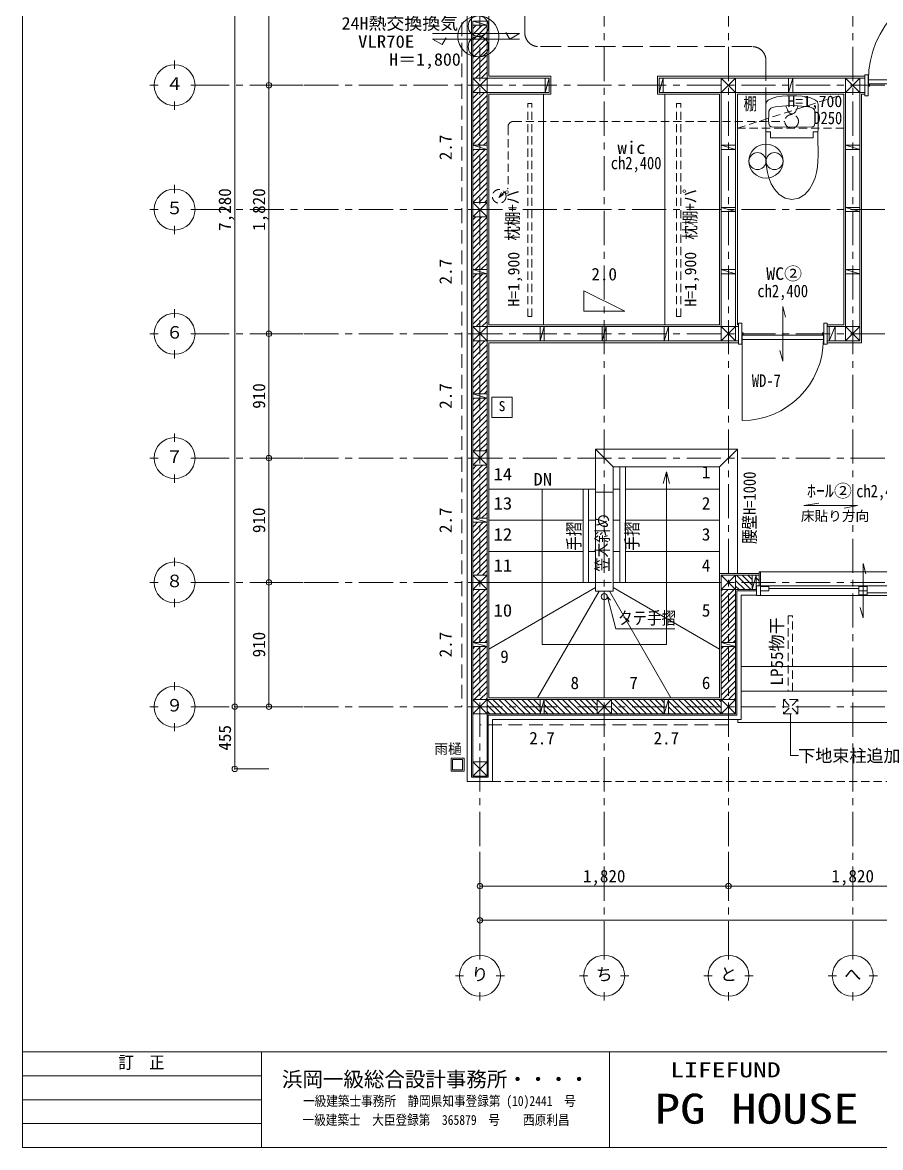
# Model space of a CAD drawing. Units: millimetres at full size, sheet at 1:50. Extents: x -16792 to 54909, y -26252 to 25759.
# Drawn here: x 13302 to 19584, y -6958 to 1278 of the extents above; entities that cross this region are included whole.
import ezdxf
from ezdxf.enums import TextEntityAlignment as Align

# ---------------------------------------------------------------- set-up
doc = ezdxf.new("R2010")
doc.units = ezdxf.units.MM
doc.header["$LTSCALE"] = 50
doc.header["$PDMODE"] = 32
doc.header["$PDSIZE"] = 40
for name, pattern in [('CHAIN1', [8, 5, -1, 1, -1]), ('DASHED1', [1.8, 1.2, -0.6]), ('DASHED2', [3, 2, -1]), ('DASHED3', [4, 3, -1])]:
    doc.linetypes.add(name, pattern=pattern)
for name, color, linetype, lineweight in [('3-1_通り芯・通り番号', 7, 'Continuous', 13), ('3-2_柱(黄)', 4, 'Continuous', 5), ('3-3_仕上線(黄)', 3, 'Continuous', 20), ('3-4_下地・間柱(水色)', 4, 'Continuous', 5), ('3-5_サッシ・室内建具', 7, 'Continuous', 13), ('3-6_住宅設備・造作', 4, 'Continuous', 5), ('3-8_ハッチング', 1, 'Continuous', 9), ('3-9_建築設備', 5, 'Continuous', 13), ('3-A_文字', 7, 'Continuous', 13), ('3-F_寸法・方位', 7, 'Continuous', 13), ('C-0', 6, 'Continuous', 13), ('F-F_図面枠（共通）', 7, 'Continuous', 13)]:
    doc.layers.add(name, color=color, linetype=linetype, lineweight=lineweight)
doc.styles.add('ＭＳ ゴシック', font='')
doc.styles.get('ＭＳ ゴシック').set_extended_font_data('MS Gothic')

msp = doc.modelspace()

# ---------------------------------------------------------------- linework, layer by layer
at = {"layer": '3-1_通り芯・通り番号', "color": 1, "linetype": 'CHAIN1', "lineweight": 9}
for p, q in [((16651.21, -5551.2), (16651.21, 6242.32)), ((17561.21, -5551.2), (17561.21, 6242.32)), ((18471.21, -5551.2), (18471.21, 6242.32)), ((19381.21, -5551.2), (19381.21, 6242.32)), ((14565.29, 818.8), (25889.79, 818.8)), ((14565.29, -91.2), (25889.79, -91.2)), ((14565.29, -1001.2), (25889.79, -1001.2)), ((14565.29, -1911.2), (25889.79, -1911.2)), ((14565.29, -2821.2), (25889.79, -2821.2)), ((14565.29, -3731.2), (25889.79, -3731.2))]:
    msp.add_line(p, q, dxfattribs=at)
at = {"layer": '3-1_通り芯・通り番号'}
for p, q in [((14415.29, 938.8), (14415.29, 998.8)), ((14235.29, 818.8), (14295.29, 818.8)), ((14535.29, 818.8), (14595.29, 818.8)), ((14415.29, 638.8), (14415.29, 698.8)), ((14415.29, 28.8), (14415.29, 88.8)), ((14235.29, -91.2), (14295.29, -91.2)), ((14535.29, -91.2), (14595.29, -91.2)), ((14415.29, -271.2), (14415.29, -211.2)), ((14415.29, -881.2), (14415.29, -821.2)), ((14235.29, -1001.2), (14295.29, -1001.2)), ((14535.29, -1001.2), (14595.29, -1001.2)), ((14415.29, -1181.2), (14415.29, -1121.2)), ((14415.29, -1791.2), (14415.29, -1731.2)), ((14235.29, -1911.2), (14295.29, -1911.2)), ((14535.29, -1911.2), (14595.29, -1911.2)), ((14415.29, -2091.2), (14415.29, -2031.2)), ((14415.29, -2701.2), (14415.29, -2641.2)), ((14235.29, -2821.2), (14295.29, -2821.2)), ((14535.29, -2821.2), (14595.29, -2821.2)), ((14415.29, -3001.2), (14415.29, -2941.2)), ((14415.29, -3611.2), (14415.29, -3551.2)), ((14235.29, -3731.2), (14295.29, -3731.2)), ((14535.29, -3731.2), (14595.29, -3731.2)), ((14415.29, -3911.2), (14415.29, -3851.2)), ((16651.21, -5581.2), (16651.21, -5521.2)), ((17561.21, -5581.2), (17561.21, -5521.2)), ((18471.21, -5581.2), (18471.21, -5521.2)), ((19381.21, -5581.2), (19381.21, -5521.2)), ((16531.21, -5701.2), (16471.21, -5701.2)), ((16831.21, -5701.2), (16771.21, -5701.2)), ((17441.21, -5701.2), (17381.21, -5701.2)), ((17741.21, -5701.2), (17681.21, -5701.2)), ((18351.21, -5701.2), (18291.21, -5701.2)), ((18651.21, -5701.2), (18591.21, -5701.2)), ((19261.21, -5701.2), (19201.21, -5701.2)), ((19561.21, -5701.2), (19501.21, -5701.2)), ((16651.21, -5881.2), (16651.21, -5821.2)), ((17561.21, -5881.2), (17561.21, -5821.2)), ((18471.21, -5881.2), (18471.21, -5821.2)), ((19381.21, -5881.2), (19381.21, -5821.2))]:
    msp.add_line(p, q, dxfattribs=at)
for centre in [(14415.29, 818.8), (14415.29, -91.2), (14415.29, -1001.2), (14415.29, -1911.2), (14415.29, -2821.2), (14415.29, -3731.2), (16651.21, -5701.2), (17561.21, -5701.2), (18471.21, -5701.2), (19381.21, -5701.2)]:
    msp.add_circle(centre, 150, dxfattribs=at)
at = {"layer": '3-2_柱(黄)'}
for p, q in [((16598.71, 871.3), (16703.71, 766.3)), ((16703.71, 871.3), (16598.71, 766.3)), ((18418.71, 871.3), (18523.71, 766.3)), ((18523.71, 871.3), (18418.71, 766.3)), ((19328.71, 871.3), (19433.71, 766.3)), ((19433.71, 871.3), (19328.71, 766.3)), ((16598.71, -143.7), (16703.71, -38.7)), ((16598.71, -38.7), (16703.71, -143.7)), ((16598.71, -948.7), (16703.71, -1053.7)), ((16703.71, -948.7), (16598.71, -1053.7)), ((18418.71, -948.7), (18523.71, -1053.7)), ((18523.71, -948.7), (18418.71, -1053.7)), ((19328.71, -948.7), (19433.71, -1053.7)), ((19433.71, -948.7), (19328.71, -1053.7)), ((16598.71, -1858.7), (16703.71, -1963.7)), ((16703.71, -1858.7), (16598.71, -1963.7)), ((16703.71, -2768.7), (16598.71, -2873.7)), ((16703.71, -2873.7), (16598.71, -2768.7)), ((18418.71, -2768.7), (18523.71, -2873.7)), ((18523.71, -2768.7), (18418.71, -2873.7)), ((16598.71, -3678.7), (16703.71, -3783.7)), ((16703.71, -3678.7), (16598.71, -3783.7)), ((17613.71, -3783.7), (17508.71, -3678.7)), ((17508.71, -3783.7), (17613.71, -3678.7)), ((18418.71, -3678.7), (18523.71, -3783.7)), ((18523.71, -3678.7), (18418.71, -3783.7)), ((16598.71, -4133.7), (16703.71, -4238.7)), ((16703.71, -4133.7), (16598.71, -4238.7))]:
    msp.add_line(p, q, dxfattribs=at)
at = {"layer": '3-2_柱(黄)', "color": 3, "lineweight": 20}
for points in [[(16598.71, 871.3), (16598.71, 766.3), (16703.71, 766.3), (16703.71, 871.3)], [(18418.71, 871.3), (18418.71, 766.3), (18523.71, 766.3), (18523.71, 871.3)], [(19328.71, 871.3), (19328.71, 766.3), (19433.71, 766.3), (19433.71, 871.3)], [(16598.71, -143.7), (16703.71, -143.7), (16703.71, -38.7), (16598.71, -38.7)], [(16598.71, -948.7), (16598.71, -1053.7), (16703.71, -1053.7), (16703.71, -948.7)], [(18418.71, -948.7), (18418.71, -1053.7), (18523.71, -1053.7), (18523.71, -948.7)], [(19328.71, -948.7), (19328.71, -1053.7), (19433.71, -1053.7), (19433.71, -948.7)], [(16598.71, -1858.7), (16598.71, -1963.7), (16703.71, -1963.7), (16703.71, -1858.7)], [(16703.71, -2768.7), (16598.71, -2768.7), (16598.71, -2873.7), (16703.71, -2873.7)], [(18418.71, -2768.7), (18418.71, -2873.7), (18523.71, -2873.7), (18523.71, -2768.7)], [(16598.71, -3678.7), (16598.71, -3783.7), (16703.71, -3783.7), (16703.71, -3678.7)], [(17613.71, -3783.7), (17613.71, -3678.7), (17508.71, -3678.7), (17508.71, -3783.7)], [(18418.71, -3678.7), (18418.71, -3783.7), (18523.71, -3783.7), (18523.71, -3678.7)], [(16598.71, -4133.7), (16598.71, -4238.7), (16703.71, -4238.7), (16703.71, -4133.7)]]:
    msp.add_lwpolyline(points, close=True, dxfattribs=at)
at = {"layer": '3-3_仕上線(黄)'}
for p, q in [((16558.71, 818.8), (16558.71, 1728.8)), ((16716.21, 883.8), (16716.21, 1728.8)), ((16716.21, 883.8), (17171.21, 883.8)), ((17171.21, 883.8), (17171.21, 753.8)), ((17951.21, 883.8), (18471.21, 883.8)), ((17951.21, 883.8), (17951.21, 753.8)), ((18471.21, 883.8), (19381.21, 883.8)), ((19381.21, 883.8), (19469.21, 883.8)), ((16558.71, -91.2), (16558.71, 818.8)), ((16716.21, 753.8), (17171.21, 753.8)), ((16716.21, -91.2), (16716.21, 753.8)), ((17951.21, 753.8), (18406.21, 753.8)), ((18406.21, 753.8), (18406.21, -936.2)), ((18536.21, 753.8), (19316.21, 753.8)), ((18536.21, 753.8), (18536.21, -936.2)), ((19316.21, 753.8), (19316.21, -936.2)), ((19446.21, 753.8), (19469.21, 753.8)), ((19446.21, 753.8), (19446.21, -1066.2)), ((16558.71, -1001.2), (16558.71, -91.2)), ((16716.21, -936.2), (16716.21, -91.2)), ((16716.21, -936.2), (18406.21, -936.2)), ((18536.21, -936.2), (18543.71, -936.2)), ((19193.71, -936.2), (19316.21, -936.2)), ((16558.71, -1911.2), (16558.71, -1001.2)), ((16716.21, -1066.2), (18471.21, -1066.2)), ((16716.21, -1911.2), (16716.21, -1066.2)), ((18471.21, -1066.2), (18543.71, -1066.2)), ((19193.71, -1066.2), (19446.21, -1066.2)), ((16558.71, -2138.7), (16558.71, -1911.2)), ((16716.21, -2138.7), (16716.21, -1911.2)), ((16558.71, -2821.2), (16558.71, -2138.7)), ((16716.21, -2821.2), (16716.21, -2138.7)), ((18406.21, -2756.2), (18406.21, -3666.2)), ((18406.21, -2756.2), (18696.21, -2756.2)), ((16558.71, -3731.2), (16558.71, -2821.2)), ((16716.21, -3666.2), (16716.21, -2821.2)), ((18563.71, -2913.7), (18563.71, -3823.7)), ((18563.71, -2913.7), (18676.21, -2913.7)), ((18563.71, -3616.2), (23838.71, -3616.2)), ((17561.21, -3666.2), (16716.21, -3666.2)), ((18406.21, -3666.2), (17561.21, -3666.2)), ((16558.71, -3731.2), (16558.71, -4278.7)), ((16743.71, -3823.7), (16743.71, -4278.7)), ((17561.21, -3823.7), (16743.71, -3823.7)), ((18563.71, -3823.7), (17561.21, -3823.7)), ((18540.64, -3846.2), (18540.64, -3823.7)), ((18540.64, -3846.2), (23838.71, -3846.2)), ((16743.71, -4278.7), (16558.71, -4278.7))]:
    msp.add_line(p, q, dxfattribs=at)
at = {"layer": '3-3_仕上線(黄)', "color": 4, "lineweight": 5}
msp.add_line((17626.21, -2886.2), (17496.21, -2886.2), dxfattribs=at)
at = {"layer": '3-4_下地・間柱(水色)'}
for p, q in [((16589.71, 818.8), (16589.71, 1728.8)), ((16703.71, 1258.8), (16598.71, 1288.8)), ((16598.71, 1258.8), (16598.71, 871.3)), ((16703.71, 1258.8), (16703.71, 871.3)), ((16703.71, 871.3), (17128.71, 871.3)), ((17158.71, 871.3), (17128.71, 766.3)), ((17963.71, 766.3), (17993.71, 871.3)), ((17993.71, 871.3), (18418.71, 871.3)), ((18523.71, 871.3), (18911.21, 871.3)), ((18911.21, 766.3), (18941.21, 871.3)), ((18941.21, 871.3), (19328.71, 871.3)), ((19433.71, 871.3), (19469.21, 871.3)), ((19493.21, 871.3), (19493.31, 871.3)), ((16589.71, -91.2), (16589.71, 818.8)), ((16598.71, 766.3), (16598.71, 378.8)), ((16703.71, 766.3), (17128.71, 766.3)), ((16703.71, 766.3), (16703.71, 378.8)), ((17993.71, 766.3), (18418.71, 766.3)), ((18418.71, 766.3), (18418.71, 378.8)), ((18523.71, 766.3), (18911.21, 766.3)), ((18523.71, 766.3), (18523.71, 378.8)), ((18941.21, 766.3), (19328.71, 766.3)), ((19328.71, 766.3), (19328.71, 378.8)), ((19433.71, 766.3), (19469.21, 766.3)), ((19433.71, 766.3), (19433.71, 378.8)), ((19493.21, 766.3), (19493.31, 766.3)), ((16703.71, 348.8), (16598.71, 378.8)), ((16598.71, 348.8), (16598.71, -38.7)), ((16703.71, 348.8), (16703.71, -38.7)), ((18418.71, 378.8), (18523.71, 348.8)), ((18418.71, 348.8), (18418.71, -76.2)), ((18523.71, 348.8), (18523.71, -76.2)), ((19328.71, 378.8), (19433.71, 348.8)), ((19328.71, 348.8), (19328.71, -76.2)), ((19433.71, 348.8), (19433.71, -76.2)), ((18418.71, -76.2), (18523.71, -106.2)), ((19328.71, -76.2), (19433.71, -106.2)), ((16589.71, -1001.2), (16589.71, -91.2)), ((16598.71, -143.7), (16598.71, -531.2)), ((16703.71, -143.7), (16703.71, -531.2)), ((18418.71, -106.2), (18418.71, -531.2)), ((18523.71, -106.2), (18523.71, -531.2)), ((19328.71, -106.2), (19328.71, -531.2)), ((19433.71, -106.2), (19433.71, -531.2)), ((16703.71, -561.2), (16598.71, -531.2)), ((16598.71, -561.2), (16598.71, -948.7)), ((16703.71, -561.2), (16703.71, -948.7)), ((18418.71, -531.2), (18523.71, -561.2)), ((18418.71, -561.2), (18418.71, -948.7)), ((18523.71, -561.2), (18523.71, -948.7)), ((19328.71, -531.2), (19433.71, -561.2)), ((19328.71, -561.2), (19328.71, -948.7)), ((19433.71, -561.2), (19433.71, -948.7)), ((16703.71, -948.7), (17091.21, -948.7)), ((17091.21, -1053.7), (17121.21, -948.7)), ((17121.21, -948.7), (17546.21, -948.7)), ((17546.21, -1053.7), (17576.21, -948.7)), ((17576.21, -948.7), (18001.21, -948.7)), ((18001.21, -1053.7), (18031.21, -948.7)), ((18031.21, -948.7), (18418.71, -948.7)), ((18523.71, -948.7), (18543.71, -948.7)), ((18568.71, -948.7), (18568.81, -948.7)), ((19168.61, -948.7), (19168.71, -948.7)), ((19193.71, -948.7), (19207.71, -948.7)), ((19207.71, -1053.7), (19252.71, -948.7)), ((19252.71, -948.7), (19328.71, -948.7)), ((16589.71, -1911.2), (16589.71, -1001.2)), ((16598.71, -1053.7), (16598.71, -1441.2)), ((16703.71, -1053.7), (17091.21, -1053.7)), ((16703.71, -1053.7), (16703.71, -1441.2)), ((17121.21, -1053.7), (17546.21, -1053.7)), ((17576.21, -1053.7), (18001.21, -1053.7)), ((18031.21, -1053.7), (18418.71, -1053.7)), ((18523.71, -1053.7), (18543.71, -1053.7)), ((18568.71, -1053.7), (18568.81, -1053.7)), ((19168.61, -1053.7), (19168.71, -1053.7)), ((19193.71, -1053.7), (19207.71, -1053.7)), ((19252.71, -1053.7), (19328.71, -1053.7)), ((16703.71, -1471.2), (16598.71, -1441.2)), ((16598.71, -1471.2), (16598.71, -1858.7)), ((16703.71, -1471.2), (16703.71, -1858.7)), ((16589.71, -2138.7), (16589.71, -1911.2)), ((16598.71, -2138.7), (16598.71, -1963.7)), ((16703.71, -2138.7), (16703.71, -1963.7)), ((16589.71, -2821.2), (16589.71, -2138.7)), ((16598.71, -2138.7), (16598.71, -2351.2)), ((16703.71, -2138.7), (16703.71, -2351.2)), ((17496.21, -2886.2), (17496.21, -2161.2)), ((17626.21, -2886.2), (17626.21, -2161.2)), ((16703.71, -2381.2), (16598.71, -2351.2)), ((16598.71, -2381.2), (16598.71, -2768.7)), ((16703.71, -2381.2), (16703.71, -2768.7)), ((18523.71, -2768.7), (18643.71, -2768.7)), ((18673.71, -2768.7), (18643.71, -2873.7)), ((18673.71, -2768.7), (18696.21, -2768.7)), ((16589.71, -3731.2), (16589.71, -2821.2)), ((16598.71, -2873.7), (16598.71, -3261.2)), ((16703.71, -2873.7), (16703.71, -3261.2)), ((18418.71, -2873.7), (18418.71, -3261.2)), ((18523.71, -2873.7), (18523.71, -3261.2)), ((18523.71, -2873.7), (18643.71, -2873.7)), ((18673.71, -2873.7), (18676.21, -2873.7)), ((18532.71, -2882.7), (18532.71, -3792.7)), ((18532.71, -2882.7), (18676.21, -2882.7)), ((16703.71, -3291.2), (16598.71, -3261.2)), ((16598.71, -3291.2), (16598.71, -3678.7)), ((16703.71, -3291.2), (16703.71, -3678.7)), ((18418.71, -3261.2), (18523.71, -3291.2)), ((18418.71, -3291.2), (18418.71, -3678.7)), ((18523.71, -3291.2), (18523.71, -3678.7)), ((16703.71, -3678.7), (17091.21, -3678.7)), ((17121.21, -3678.7), (17091.21, -3783.7)), ((17121.21, -3678.7), (17508.71, -3678.7)), ((17613.71, -3678.7), (18001.21, -3678.7)), ((18031.21, -3678.7), (18001.21, -3783.7)), ((18031.21, -3678.7), (18418.71, -3678.7)), ((16589.71, -3731.2), (16589.71, -4247.7)), ((16598.71, -3783.7), (16598.71, -4133.7)), ((16703.71, -3783.7), (16703.71, -4133.7)), ((16703.71, -3783.7), (17091.21, -3783.7)), ((17121.21, -3783.7), (17508.71, -3783.7)), ((17613.71, -3783.7), (18001.21, -3783.7)), ((18031.21, -3783.7), (18418.71, -3783.7)), ((16712.71, -3792.7), (16712.71, -4247.7)), ((17561.21, -3792.7), (16712.71, -3792.7)), ((18532.71, -3792.7), (17561.21, -3792.7)), ((16712.71, -4247.7), (16589.71, -4247.7))]:
    msp.add_line(p, q, dxfattribs=at)
at = {"layer": '3-4_下地・間柱(水色)', "linetype": 'DASHED1'}
for p, q in [((16857, 513.8), (16857, 65.37)), ((16897, 553.8), (18883.64, 553.8)), ((16788.65, -2.98), (16857, 65.37)), ((16743.71, -4278.7), (23838.71, -4278.7))]:
    msp.add_line(p, q, dxfattribs=at)
at = {"layer": '3-4_下地・間柱(水色)'}
for points in [[(16598.71, 1258.8), (16703.71, 1258.8), (16703.71, 1288.8), (16598.71, 1288.8)], [(17158.71, 766.3), (17158.71, 871.3), (17128.71, 871.3), (17128.71, 766.3)], [(17963.71, 871.3), (17963.71, 766.3), (17993.71, 766.3), (17993.71, 871.3)], [(18911.21, 871.3), (18911.21, 766.3), (18941.21, 766.3), (18941.21, 871.3)], [(16598.71, 348.8), (16703.71, 348.8), (16703.71, 378.8), (16598.71, 378.8)], [(18523.71, 378.8), (18418.71, 378.8), (18418.71, 348.8), (18523.71, 348.8)], [(19433.71, 378.8), (19328.71, 378.8), (19328.71, 348.8), (19433.71, 348.8)], [(18523.71, -76.2), (18418.71, -76.2), (18418.71, -106.2), (18523.71, -106.2)], [(19433.71, -76.2), (19328.71, -76.2), (19328.71, -106.2), (19433.71, -106.2)], [(16598.71, -561.2), (16703.71, -561.2), (16703.71, -531.2), (16598.71, -531.2)], [(18523.71, -531.2), (18418.71, -531.2), (18418.71, -561.2), (18523.71, -561.2)], [(19433.71, -531.2), (19328.71, -531.2), (19328.71, -561.2), (19433.71, -561.2)], [(17091.21, -948.7), (17091.21, -1053.7), (17121.21, -1053.7), (17121.21, -948.7)], [(17546.21, -948.7), (17546.21, -1053.7), (17576.21, -1053.7), (17576.21, -948.7)], [(18001.21, -948.7), (18001.21, -1053.7), (18031.21, -1053.7), (18031.21, -948.7)], [(19207.71, -948.7), (19207.71, -1053.7), (19252.71, -1053.7), (19252.71, -948.7)], [(16598.71, -1471.2), (16703.71, -1471.2), (16703.71, -1441.2), (16598.71, -1441.2)], [(16598.71, -2381.2), (16703.71, -2381.2), (16703.71, -2351.2), (16598.71, -2351.2)], [(18673.71, -2873.7), (18673.71, -2768.7), (18643.71, -2768.7), (18643.71, -2873.7)], [(16598.71, -3291.2), (16703.71, -3291.2), (16703.71, -3261.2), (16598.71, -3261.2)], [(18523.71, -3261.2), (18418.71, -3261.2), (18418.71, -3291.2), (18523.71, -3291.2)], [(17121.21, -3783.7), (17121.21, -3678.7), (17091.21, -3678.7), (17091.21, -3783.7)], [(18031.21, -3783.7), (18031.21, -3678.7), (18001.21, -3678.7), (18001.21, -3783.7)]]:
    msp.add_lwpolyline(points, close=True, dxfattribs=at)
msp.add_lwpolyline([(18925.57, -3784.17), (18925.57, -4089.17), (18982.95, -4089.17)], dxfattribs=at)
at = {"layer": '3-4_下地・間柱(水色)', "linetype": 'DASHED1'}
for centre in [(18933.64, 554.03), (16792.45, 5.4)]:
    msp.add_circle(centre, 50, dxfattribs=at)
msp.add_arc((16897, 513.8), 40, 90, 180, dxfattribs=at)
at = {"layer": '3-5_サッシ・室内建具'}
for p, q in [((19469.21, 895.8), (19493.21, 895.8)), ((19469.21, 741.8), (19469.21, 895.8)), ((19493.21, 895.8), (19493.21, 826.3)), ((20196.21, 829.3), (19496.21, 829.3)), ((19493.21, 741.8), (19469.21, 741.8)), ((19503.21, 811.3), (19493.21, 811.3)), ((19493.21, 811.3), (19493.21, 741.8)), ((18868.71, -801.2), (18889.42, -878.47)), ((18568.71, -924.2), (18543.71, -924.2)), ((18568.71, -993.7), (18568.71, -924.2)), ((19168.71, -924.2), (19193.71, -924.2)), ((19168.71, -993.7), (19168.71, -924.2)), ((19193.71, -924.2), (19193.71, -1078.2)), ((18568.71, -1078.2), (18568.71, -1008.7)), ((18568.71, -1008.7), (18578.71, -1008.7)), ((18571.71, -1011.7), (19165.71, -1011.7)), ((18571.71, -1041.7), (18571.71, -1635.7)), ((19158.71, -993.7), (19168.71, -993.7)), ((19168.71, -1078.2), (19168.71, -1008.7)), ((19193.71, -1078.2), (19168.71, -1078.2)), ((18016.21, -2011.2), (18039.5, -2098.13)), ((19456.21, -3081.7), (19456.21, -2681.7)), ((19456.21, -2681.7), (19476.92, -2758.97)), ((20216.21, -2744.2), (18696.21, -2744.2)), ((18706.21, -2744.2), (18696.21, -2744.2)), ((18696.21, -2744.2), (18696.21, -2846.7)), ((18706.21, -2916.7), (18706.21, -2744.2)), ((18706.21, -2846.7), (18706.21, -2756.2)), ((18676.21, -2846.7), (18706.21, -2846.7)), ((18676.21, -2913.7), (18676.21, -2846.7)), ((18676.21, -2846.7), (18706.21, -2846.7)), ((18676.21, -2846.7), (18676.21, -2916.7)), ((20206.21, -2846.7), (18706.21, -2846.7)), ((18766.21, -2851.7), (18706.21, -2851.7)), ((18706.21, -2881.7), (18766.21, -2881.7)), ((18766.21, -2881.7), (18766.21, -2851.7)), ((19426.21, -2866.7), (18766.21, -2866.7)), ((19426.21, -2851.7), (19426.21, -2911.7)), ((19486.21, -2851.7), (19426.21, -2851.7)), ((19486.21, -2881.7), (19426.21, -2881.7)), ((19486.21, -2911.7), (19486.21, -2851.7)), ((18676.21, -2913.7), (18676.21, -2904.7)), ((18706.21, -2916.7), (18676.21, -2916.7)), ((20206.21, -2916.7), (18706.21, -2916.7)), ((19426.21, -2911.7), (19486.21, -2911.7)), ((20146.21, -2896.7), (19486.21, -2896.7)), ((19456.21, -3081.7), (19435.5, -3004.42))]:
    msp.add_line(p, q, dxfattribs=at)
for points in [[(19493.21, 826.3), (19503.21, 826.3), (19503.21, 811.3)], [(18868.71, -801.2), (18868.71, -1201.2), (18848, -1123.92)], [(18543.71, -924.2), (18543.71, -1078.2), (18568.71, -1078.2)], [(18578.71, -1008.7), (18578.71, -993.7), (18568.71, -993.7)], [(19168.71, -1008.7), (19158.71, -1008.7), (19158.71, -993.7)], [(17106.21, -2139.2), (17106.21, -3276.2), (18016.21, -3276.2), (18016.21, -2011.2), (17992.92, -2098.13)]]:
    msp.add_lwpolyline(points, dxfattribs=at)
for points in [[(20196.21, 829.3), (20196.21, 859.3), (19496.21, 859.3), (19496.21, 829.3)], [(18571.71, -1011.7), (18571.71, -1041.7), (19165.71, -1041.7), (19165.71, -1011.7)]]:
    msp.add_lwpolyline(points, close=True, dxfattribs=at)
for centre, radius, start, end in [((20196.21, 859.3), 700, 90, 180), ((18571.71, -1041.7), 594, 270, 0)]:
    msp.add_arc(centre, radius, start, end, dxfattribs=at)
at = {"layer": '3-6_住宅設備・造作', "color": 7, "lineweight": 13}
for p, q in [((17116.21, -936.2), (17116.21, 753.8)), ((18006.21, 753.8), (18006.21, -936.2)), ((16439.55, -4107.31), (16534.55, -4107.31)), ((16534.55, -4107.31), (16534.55, -4202.31))]:
    msp.add_line(p, q, dxfattribs=at)
at = {"layer": '3-6_住宅設備・造作', "color": 7, "linetype": 'DASHED1', "lineweight": 13}
for p, q in [((18536.21, 503.8), (19316.21, 753.8)), ((17001.21, 684.63), (17031.21, 684.63)), ((17001.21, -875.3), (17001.21, 684.63)), ((17031.21, -875.3), (17031.21, 684.63)), ((18121.21, 684.63), (18091.21, 684.63)), ((18091.21, -875.3), (18091.21, 684.63)), ((18121.21, -875.3), (18121.21, 684.63)), ((18536.21, 503.8), (19316.21, 503.8)), ((17001.21, -875.3), (17031.21, -875.3)), ((18121.21, -875.3), (18091.21, -875.3))]:
    msp.add_line(p, q, dxfattribs=at)
at = {"layer": '3-6_住宅設備・造作'}
for p, q in [((17676.21, -2821.2), (17676.21, -1976.2)), ((17716.21, -1976.2), (17716.21, -2821.2)), ((16716.21, -2139.2), (17406.21, -2139.2)), ((17406.21, -2821.2), (17406.21, -2139.2)), ((17406.21, -2139.2), (17446.21, -2139.2)), ((17446.21, -2139.2), (17496.21, -2139.2)), ((17446.21, -2139.2), (17446.21, -2821.2)), ((17626.21, -2138.7), (17676.21, -2138.7)), ((17716.21, -2138.7), (18406.21, -2138.7)), ((16716.21, -2366.6), (17406.21, -2366.6)), ((17446.21, -2366.6), (17496.21, -2366.6)), ((17626.21, -2366.2), (17676.21, -2366.2)), ((17716.21, -2366.2), (18406.21, -2366.2)), ((16716.21, -2593.9), (17406.21, -2593.9)), ((17446.21, -2593.9), (17496.21, -2593.9)), ((17626.21, -2593.7), (17676.21, -2593.7)), ((17716.21, -2593.7), (18406.21, -2593.7)), ((16716.21, -2821.2), (17406.21, -2821.2)), ((17496.21, -2858.73), (16716.21, -3309.06)), ((17446.21, -2821.2), (17406.21, -2821.2)), ((17446.21, -2821.2), (17496.21, -2821.2)), ((17626.21, -2821.2), (17676.21, -2821.2)), ((17626.21, -2858.73), (18406.21, -3309.06)), ((17716.21, -2821.2), (17676.21, -2821.2)), ((17716.21, -2821.2), (18406.21, -2821.2)), ((17523.68, -2886.2), (17073.35, -3666.2)), ((17561.21, -2886.2), (17561.21, -3666.2)), ((17584.65, -2927.28), (17647.15, -3160.54)), ((17584.65, -2927.28), (17607.65, -2950.28)), ((17598.74, -2886.2), (18049.07, -3666.2)), ((17647.15, -3160.54), (18078.77, -3160.54)), ((18563.71, -3436.2), (23838.71, -3436.2))]:
    msp.add_line(p, q, dxfattribs=at)
at = {"layer": '3-6_住宅設備・造作', "linetype": 'DASHED1'}
for p, q in [((18978.71, -3678.7), (18873.71, -3678.7)), ((18873.71, -3678.7), (18873.71, -3783.7)), ((18873.71, -3678.7), (18978.71, -3783.7)), ((18978.71, -3678.7), (18873.71, -3783.7)), ((18978.71, -3783.7), (18978.71, -3678.7)), ((18873.71, -3783.7), (18978.71, -3783.7))]:
    msp.add_line(p, q, dxfattribs=at)
at = {"layer": '3-6_住宅設備・造作'}
for points in [[(18935.76, -17.7), (18985.42, -8.12), (19029.36, 19.12), (19064.54, 58.51), (19086.96, 96.52), (19105.07, 140.06), (19115.26, 179.1), (19122.07, 221.28), (19125.76, 263.92), (19127.15, 301.21), (19127.26, 347.66), (19126.24, 400.03), (19125.68, 434.04), (19127.26, 536.87), (19127.26, 678.66), (19121.74, 696.91), (19109.05, 709.27), (19071.58, 725.96), (19045.65, 733.07), (19010.02, 737.8), (18972.01, 740.55), (18935.76, 741.3), (18899.51, 740.55), (18861.51, 737.8), (18825.88, 733.07), (18799.95, 725.96), (18762.47, 709.27), (18749.79, 696.91), (18744.26, 678.66), (18744.26, 536.87), (18745.85, 434.04), (18745.28, 400.03), (18744.27, 347.66), (18744.38, 301.21), (18745.77, 263.92), (18749.46, 221.28), (18756.27, 179.1), (18766.46, 140.06), (18784.57, 96.52), (18806.99, 58.51)], [(18979.53, 667.12), (19008.22, 665.36), (19043.03, 662.13), (19068.94, 657.3), (19089.11, 651.75), (19098.81, 641.55), (19104.05, 627.98), (19105.83, 596.14), (19106.16, 564.72), (19104.17, 538.04), (19098.95, 521.94), (19088.64, 514.02), (18935.76, 512.74), (18782.89, 514.02), (18772.58, 521.94), (18767.36, 538.04), (18765.37, 564.72), (18765.7, 596.14), (18767.48, 627.98), (18772.72, 641.55), (18782.42, 651.75), (18802.59, 657.3), (18828.5, 662.13), (18863.31, 665.36), (18891.99, 667.12)], [(19126.35, 477.18), (19092.08, 477.16), (19092.08, 434), (18779.45, 434), (18779.45, 477.16), (18745.18, 477.18)], [(18806.99, 58.51), (18842.17, 19.12), (18886.11, -8.12), (18935.76, -17.7)]]:
    msp.add_lwpolyline(points, dxfattribs=at)
msp.add_lwpolyline([(18935.76, 609.02), (18943.51, 610.15), (18951.58, 613.35), (18958.04, 618.34), (18962.1, 624.57), (18967.05, 635.28), (18971.51, 645.92), (18975.78, 656.64), (18979.62, 666.94), (18979.28, 667.67), (18977.77, 668.22), (18935.76, 669.2), (18893.76, 668.22), (18892.25, 667.67), (18891.91, 666.94), (18895.74, 656.64), (18900.02, 645.92), (18904.48, 635.28), (18909.43, 624.57), (18913.49, 618.34), (18919.95, 613.35), (18928.02, 610.15)], close=True, dxfattribs=at)
at = {"layer": '3-6_住宅設備・造作', "linetype": 'DASHED1'}
msp.add_lwpolyline([(18909.07, -3616.98), (18939.07, -3616.98), (18939.07, -3066.98), (18909.07, -3066.98)], close=True, dxfattribs=at)
at = {"layer": '3-6_住宅設備・造作', "color": 7, "lineweight": 13}
msp.add_lwpolyline([(16534.55, -4202.31), (16439.55, -4202.31), (16439.55, -4107.31)], dxfattribs=at)
msp.add_lwpolyline([(16524.55, -4117.31), (16524.55, -4192.31), (16449.55, -4192.31), (16449.55, -4117.31)], close=True, dxfattribs=at)
at = {"layer": '3-6_住宅設備・造作'}
msp.add_circle((17561.9, -2925.39), 22.11, dxfattribs=at)
at = {"layer": '3-8_ハッチング'}
for p, q in [((16624.52, 1258.8), (16598.71, 1232.99)), ((16666.95, 1258.8), (16598.71, 1190.57)), ((16598.71, 1148.14), (16703.71, 1253.14)), ((16703.71, 1258.8), (16703.71, 871.3)), ((16598.71, 1105.71), (16703.71, 1210.71)), ((16598.71, 1063.29), (16703.71, 1168.29)), ((16598.71, 1020.86), (16703.71, 1125.86)), ((16598.71, 978.43), (16703.71, 1083.43)), ((16598.71, 936.01), (16703.71, 1041.01)), ((16598.71, 893.58), (16703.71, 998.58)), ((16618.86, 871.3), (16703.71, 956.15)), ((16661.28, 871.3), (16703.71, 913.73)), ((16598.71, 723.88), (16641.14, 766.3)), ((16598.71, 681.45), (16683.56, 766.3)), ((16598.71, 639.02), (16703.71, 744.02)), ((16703.71, 766.3), (16703.71, 378.8)), ((16598.71, 596.6), (16703.71, 701.6)), ((16598.71, 554.17), (16703.71, 659.17)), ((16598.71, 511.74), (16703.71, 616.74)), ((16598.71, 469.32), (16703.71, 574.32)), ((16598.71, 426.89), (16703.71, 531.89)), ((16598.71, 384.46), (16703.71, 489.46)), ((16703.71, 447.04), (16635.47, 378.8)), ((16605.47, 348.8), (16598.71, 342.04)), ((16647.9, 348.8), (16598.71, 299.61)), ((16598.71, 257.18), (16690.33, 348.8)), ((16703.71, 404.61), (16677.9, 378.8)), ((16703.71, 348.8), (16703.71, -38.7)), ((16598.71, 214.76), (16703.71, 319.76)), ((16598.71, 172.33), (16703.71, 277.33)), ((16598.71, 129.91), (16703.71, 234.91)), ((16598.71, 87.48), (16703.71, 192.48)), ((16598.71, 45.05), (16703.71, 150.05)), ((16598.71, 2.63), (16703.71, 107.63)), ((16599.81, -38.7), (16703.71, 65.2)), ((16642.24, -38.7), (16703.71, 22.77)), ((16684.66, -38.7), (16703.71, -19.65)), ((16598.71, -167.08), (16622.09, -143.7)), ((16598.71, -209.51), (16664.52, -143.7)), ((16598.71, -251.93), (16703.71, -146.93)), ((16703.71, -143.7), (16703.71, -531.2)), ((16598.71, -294.36), (16703.71, -189.36)), ((16598.71, -336.78), (16703.71, -231.78)), ((16598.71, -379.21), (16703.71, -274.21)), ((16598.71, -421.64), (16703.71, -316.64)), ((16598.71, -464.06), (16703.71, -359.06)), ((16598.71, -506.49), (16703.71, -401.49)), ((16616.43, -531.2), (16703.71, -443.92)), ((16703.71, -486.34), (16658.85, -531.2)), ((16628.85, -561.2), (16598.71, -591.34)), ((16671.28, -561.2), (16598.71, -633.77)), ((16598.71, -676.2), (16703.71, -571.2)), ((16703.71, -528.77), (16701.28, -531.2)), ((16703.71, -561.2), (16703.71, -948.7)), ((16598.71, -718.62), (16703.71, -613.62)), ((16598.71, -761.05), (16703.71, -656.05)), ((16598.71, -803.48), (16703.71, -698.48)), ((16598.71, -845.9), (16703.71, -740.9)), ((16598.71, -888.33), (16703.71, -783.33)), ((16598.71, -930.75), (16703.71, -825.75)), ((16623.19, -948.7), (16703.71, -868.18)), ((16665.62, -948.7), (16703.71, -910.61)), ((16598.71, -1058.03), (16603.04, -1053.7)), ((16598.71, -1100.46), (16645.47, -1053.7)), ((16598.71, -1142.89), (16687.9, -1053.7)), ((16703.71, -1053.7), (16703.71, -1441.2)), ((16598.71, -1185.31), (16703.71, -1080.31)), ((16598.71, -1227.74), (16703.71, -1122.74)), ((16598.71, -1270.17), (16703.71, -1165.17)), ((16598.71, -1312.59), (16703.71, -1207.59)), ((16598.71, -1355.02), (16703.71, -1250.02)), ((16598.71, -1397.44), (16703.71, -1292.44)), ((16598.71, -1439.87), (16703.71, -1334.87)), ((16703.71, -1377.3), (16639.81, -1441.2)), ((16609.81, -1471.2), (16598.71, -1482.3)), ((16652.24, -1471.2), (16598.71, -1524.72)), ((16598.71, -1567.15), (16694.66, -1471.2)), ((16703.71, -1419.72), (16682.24, -1441.2)), ((16703.71, -1471.2), (16703.71, -1858.7)), ((16598.71, -1609.58), (16703.71, -1504.58)), ((16598.71, -1652), (16703.71, -1547)), ((16598.71, -1694.43), (16703.71, -1589.43)), ((16598.71, -1736.86), (16703.71, -1631.86)), ((16598.71, -1779.28), (16703.71, -1674.28)), ((16598.71, -1821.71), (16703.71, -1716.71)), ((16604.15, -1858.7), (16703.71, -1759.14)), ((16646.57, -1858.7), (16703.71, -1801.56)), ((16689, -1858.7), (16703.71, -1843.99)), ((17626.21, -1976.2), (17496.21, -1846.2)), ((18536.21, -1846.2), (18406.21, -1976.2)), ((16598.71, -1991.41), (16626.43, -1963.7)), ((16598.71, -2033.84), (16668.85, -1963.7)), ((16598.71, -2076.27), (16703.71, -1971.27)), ((16703.71, -2138.7), (16703.71, -1963.7)), ((16598.71, -2118.69), (16703.71, -2013.69)), ((16621.13, -2138.7), (16703.71, -2056.12)), ((16598.71, -2161.12), (16621.13, -2138.7)), ((16598.71, -2203.55), (16663.56, -2138.7)), ((16598.71, -2245.97), (16703.71, -2140.97)), ((16663.56, -2138.7), (16703.71, -2098.55)), ((16703.71, -2138.7), (16703.71, -2351.2)), ((16598.71, -2288.4), (16703.71, -2183.4)), ((16598.71, -2330.83), (16703.71, -2225.83)), ((16620.76, -2351.2), (16703.71, -2268.25)), ((16633.19, -2381.2), (16598.71, -2415.68)), ((16598.71, -2458.1), (16675.62, -2381.2)), ((16703.71, -2310.68), (16663.19, -2351.2)), ((16703.71, -2381.2), (16703.71, -2768.7)), ((16598.71, -2500.53), (16703.71, -2395.53)), ((16598.71, -2542.96), (16703.71, -2437.96)), ((16598.71, -2585.38), (16703.71, -2480.38)), ((16598.71, -2627.81), (16703.71, -2522.81)), ((16598.71, -2670.24), (16703.71, -2565.24)), ((16598.71, -2712.66), (16703.71, -2607.66)), ((16598.71, -2755.09), (16703.71, -2650.09)), ((16627.53, -2768.7), (16703.71, -2692.52)), ((16669.95, -2768.7), (16703.71, -2734.94)), ((18523.71, -2768.7), (18643.71, -2768.7)), ((18633.65, -2873.7), (18528.65, -2768.7)), ((18571.07, -2768.7), (18643.71, -2841.33)), ((18613.5, -2768.7), (18643.71, -2798.91)), ((18673.71, -2768.7), (18696.21, -2768.7)), ((18696.21, -2808.98), (18673.71, -2786.48)), ((16598.71, -2882.37), (16607.38, -2873.7)), ((16598.71, -2924.8), (16649.81, -2873.7)), ((16598.71, -2967.22), (16692.23, -2873.7)), ((16703.71, -2873.7), (16703.71, -3261.2)), ((18418.71, -2873.7), (18418.71, -3261.2)), ((18512.23, -2873.7), (18418.71, -2967.22)), ((18469.81, -2873.7), (18418.71, -2924.8)), ((18427.38, -2873.7), (18418.71, -2882.37)), ((18591.22, -2873.7), (18523.71, -2806.19)), ((18548.79, -2873.7), (18523.71, -2848.61)), ((18673.71, -2828.91), (18676.21, -2831.41)), ((18673.71, -2871.33), (18676.07, -2873.7)), ((16598.71, -3009.65), (16703.71, -2904.65)), ((16598.71, -3052.07), (16703.71, -2947.07)), ((18523.71, -2904.65), (18418.71, -3009.65)), ((18523.71, -2947.08), (18418.71, -3052.08)), ((16598.71, -3094.5), (16703.71, -2989.5)), ((16598.71, -3136.93), (16703.71, -3031.93)), ((18523.71, -2989.5), (18418.71, -3094.5)), ((18523.71, -3031.93), (18418.71, -3136.93)), ((16598.71, -3179.35), (16703.71, -3074.35)), ((16598.71, -3221.78), (16703.71, -3116.78)), ((18523.71, -3074.35), (18418.71, -3179.35)), ((18523.71, -3116.78), (18418.71, -3221.78)), ((16601.72, -3261.2), (16703.71, -3159.21)), ((16703.71, -3201.63), (16644.14, -3261.2)), ((18523.71, -3159.21), (18421.72, -3261.2)), ((18523.71, -3201.63), (18464.14, -3261.2)), ((16614.14, -3291.2), (16598.71, -3306.63)), ((16656.57, -3291.2), (16598.71, -3349.06)), ((16598.71, -3391.49), (16699, -3291.2)), ((16703.71, -3244.06), (16686.57, -3261.2)), ((16703.71, -3291.2), (16703.71, -3678.7)), ((18418.71, -3291.2), (18418.71, -3678.7)), ((18519, -3291.2), (18418.71, -3391.49)), ((18476.57, -3291.2), (18418.71, -3349.06)), ((18434.14, -3291.2), (18418.71, -3306.63)), ((18523.71, -3244.06), (18506.57, -3261.2)), ((16598.71, -3433.91), (16703.71, -3328.91)), ((16598.71, -3476.34), (16703.71, -3371.34)), ((18523.71, -3328.91), (18418.71, -3433.91)), ((18523.71, -3371.34), (18418.71, -3476.34)), ((16598.71, -3518.76), (16703.71, -3413.76)), ((16598.71, -3561.19), (16703.71, -3456.19)), ((18523.71, -3413.77), (18418.71, -3518.77)), ((18523.71, -3456.19), (18418.71, -3561.19)), ((16598.71, -3603.62), (16703.71, -3498.62)), ((16598.71, -3646.04), (16703.71, -3541.04)), ((18523.71, -3498.62), (18418.71, -3603.62)), ((18523.71, -3541.04), (18418.71, -3646.04)), ((16608.48, -3678.7), (16703.71, -3583.47)), ((18523.71, -3583.47), (18428.48, -3678.7)), ((16650.91, -3678.7), (16703.71, -3625.9)), ((16693.33, -3678.7), (16703.71, -3668.32)), ((16703.71, -3678.7), (17091.21, -3678.7)), ((16809.31, -3783.7), (16704.31, -3678.7)), ((16851.74, -3783.7), (16746.74, -3678.7)), ((16894.16, -3783.7), (16789.16, -3678.7)), ((16936.59, -3783.7), (16831.59, -3678.7)), ((16979.02, -3783.7), (16874.02, -3678.7)), ((17021.44, -3783.7), (16916.44, -3678.7)), ((17063.87, -3783.7), (16958.87, -3678.7)), ((17091.21, -3768.61), (17001.3, -3678.7)), ((17043.72, -3678.7), (17091.21, -3726.19)), ((17086.15, -3678.7), (17091.21, -3683.76)), ((17121.21, -3678.7), (17508.71, -3678.7)), ((17233.58, -3783.7), (17128.58, -3678.7)), ((17276, -3783.7), (17171, -3678.7)), ((17318.43, -3783.7), (17213.43, -3678.7)), ((17360.85, -3783.7), (17255.85, -3678.7)), ((17403.28, -3783.7), (17298.28, -3678.7)), ((17445.71, -3783.7), (17340.71, -3678.7)), ((17488.13, -3783.7), (17383.13, -3678.7)), ((17508.71, -3761.85), (17425.56, -3678.7)), ((17508.71, -3719.42), (17467.99, -3678.7)), ((17613.71, -3678.7), (18001.21, -3678.7)), ((17700.27, -3783.7), (17613.71, -3697.14)), ((17742.69, -3783.7), (17637.69, -3678.7)), ((17785.12, -3783.7), (17680.12, -3678.7)), ((17827.55, -3783.7), (17722.55, -3678.7)), ((17869.97, -3783.7), (17764.97, -3678.7)), ((17912.4, -3783.7), (17807.4, -3678.7)), ((17954.82, -3783.7), (17849.82, -3678.7)), ((17997.25, -3783.7), (17892.25, -3678.7)), ((17934.68, -3678.7), (18001.21, -3745.23)), ((17977.1, -3678.7), (18001.21, -3702.8)), ((18031.21, -3678.7), (18418.71, -3678.7)), ((18124.53, -3783.7), (18031.21, -3690.38)), ((18166.96, -3783.7), (18061.96, -3678.7)), ((18209.38, -3783.7), (18104.38, -3678.7)), ((18251.81, -3783.7), (18146.81, -3678.7)), ((18294.24, -3783.7), (18189.24, -3678.7)), ((18336.66, -3783.7), (18231.66, -3678.7)), ((18379.09, -3783.7), (18274.09, -3678.7)), ((18418.71, -3780.89), (18316.51, -3678.7)), ((18358.94, -3678.7), (18418.71, -3738.47)), ((18401.37, -3678.7), (18418.71, -3696.04)), ((18523.71, -3625.9), (18470.91, -3678.7)), ((18523.71, -3668.32), (18513.34, -3678.7)), ((16766.89, -3783.7), (16703.71, -3720.52)), ((16724.46, -3783.7), (16703.71, -3762.95)), ((17121.21, -3713.76), (17191.15, -3783.7)), ((17121.21, -3756.19), (17148.72, -3783.7)), ((17657.84, -3783.7), (17613.71, -3739.57)), ((17615.41, -3783.7), (17613.71, -3781.99)), ((18031.21, -3732.8), (18082.1, -3783.7)), ((18031.21, -3775.23), (18039.68, -3783.7))]:
    msp.add_line(p, q, dxfattribs=at)
at = {"layer": '3-9_建築設備', "linetype": 'DASHED3'}
for p, q in [((16980.31, 1201.45), (16980.31, 4002.62)), ((18645.05, 1101.45), (17080.31, 1101.45)), ((18745.05, 1001.45), (18745.05, 388.03)), ((16788.65, -2.98), (16809.8, 33.65)), ((16788.65, -2.98), (16824.92, 17.96))]:
    msp.add_line(p, q, dxfattribs=at)
at = {"layer": '3-9_建築設備'}
for p, q in [((16303.71, 1196.31), (16939.97, 1196.31)), ((16303.71, 1156.31), (16939.97, 1156.31))]:
    msp.add_line(p, q, dxfattribs=at)
for points in [[(16303.71, 1156.31), (16373.94, 1115.76), (16402.78, 1165.71)], [(16939.97, 1196.31), (16869.73, 1155.76), (16840.9, 1205.71)]]:
    msp.add_lwpolyline(points, dxfattribs=at)
msp.add_lwpolyline([(16738.04, -1614.12), (16888.04, -1614.12), (16888.04, -1464.12), (16738.04, -1464.12)], close=True, dxfattribs=at)
for centre, radius in [((16639.97, 1176.31), 150), ((16639.97, 1251.31), 75), ((16639.97, 1101.31), 75), ((18745.9, 263.03), 125), ((18683.4, 263.03), 62.5), ((18808.4, 263.03), 62.5)]:
    msp.add_circle(centre, radius, dxfattribs=at)
at = {"layer": '3-9_建築設備', "linetype": 'DASHED3'}
for centre, start, end in [((17080.31, 1201.45), 180, 270), ((18645.05, 1001.45), 0, 90)]:
    msp.add_arc(centre, 100, start, end, dxfattribs=at)
at = {"layer": '3-A_文字'}
for p, q in [((19021.86, -2258.88), (19132.56, -2241.47)), ((19021.86, -2258.88), (19416.12, -2258.88)), ((19416.12, -2258.88), (19319.12, -2277.1))]:
    msp.add_line(p, q, dxfattribs=at)
at = {"layer": '3-F_寸法・方位'}
for p, q in [((14856.11, 3548.8), (14856.11, -3731.2)), ((15106.11, 818.8), (15106.11, 3548.8)), ((15106.11, -1001.2), (15106.11, 818.8)), ((15106.11, 818.8), (15356.11, 818.8)), ((15106.11, -1911.2), (15106.11, -1001.2)), ((15106.11, -1001.2), (15356.11, -1001.2)), ((15106.11, -2821.2), (15106.11, -1911.2)), ((15106.11, -1911.2), (15356.11, -1911.2)), ((15106.11, -3731.2), (15106.11, -2821.2)), ((15106.11, -2821.2), (15356.11, -2821.2)), ((14856.11, -3731.2), (15106.11, -3731.2)), ((14856.11, -3731.2), (14856.11, -4186.2)), ((15106.11, -3731.2), (15356.11, -3731.2)), ((14856.11, -4186.2), (15106.11, -4186.2)), ((16651.21, -5044.63), (16651.21, -4794.63)), ((18471.21, -5044.63), (18471.21, -4794.63)), ((16651.21, -5044.63), (18471.21, -5044.63)), ((16651.21, -5294.63), (16651.21, -5044.63)), ((18471.21, -5044.63), (20291.21, -5044.63)), ((16651.21, -5294.63), (23931.21, -5294.63))]:
    msp.add_line(p, q, dxfattribs=at)
at = {"layer": '3-F_寸法・方位', "color": 3, "lineweight": 20}
for p, q in [((17496.21, -2161.2), (17496.21, -1846.2)), ((17626.21, -1976.2), (18406.21, -1976.2)), ((17626.21, -2161.2), (17626.21, -1976.2)), ((18406.21, -1976.2), (18406.21, -2756.2)), ((17496.21, -2161.2), (17626.21, -2161.2))]:
    msp.add_line(p, q, dxfattribs=at)
msp.add_lwpolyline([(17496.21, -1846.2), (18536.21, -1846.2), (18536.21, -2756.2)], dxfattribs=at)
at = {"layer": '3-F_寸法・方位'}
for p in [(15106.11, 818.8), (15106.11, -1001.2), (15106.11, -1911.2), (15106.11, -2821.2), (14856.11, -3731.2), (15106.11, -3731.2), (14856.11, -4186.2), (16651.21, -5044.63), (18471.21, -5044.63), (16651.21, -5294.63)]:
    msp.add_point(p, dxfattribs=at)
at = {"layer": 'C-0', "color": 4, "linetype": 'DASHED2', "lineweight": 5}
for p, q in [((16518.71, 1728.8), (16518.71, 818.8)), ((16518.71, 818.8), (16518.71, -91.2)), ((16518.71, -91.2), (16518.71, -1001.2)), ((16518.71, -1001.2), (16518.71, -1911.2)), ((16518.71, -1911.2), (16518.71, -2821.2)), ((16518.71, -2821.2), (16518.71, -3731.2)), ((17561.21, -3863.7), (16651.21, -3863.7)), ((18471.21, -3863.7), (17561.21, -3863.7))]:
    msp.add_line(p, q, dxfattribs=at)
at = {"layer": 'C-0', "color": 4, "lineweight": 5}
msp.add_line((17411.21, -835.34), (17711.21, -835.34), dxfattribs=at)
msp.add_lwpolyline([(17411.21, -835.34), (17411.21, -685.34), (17711.21, -835.34)], dxfattribs=at)
at = {"layer": 'F-F_図面枠（共通）'}
for p, q in [((13301.73, 6841.87), (13301.73, -1075.68)), ((13301.73, -1075.68), (13301.73, -6958.13)), ((13301.73, -6258.13), (33101.73, -6258.13)), ((15051.73, -6258.13), (15051.73, -6958.13)), ((17600.99, -6258.13), (17600.99, -6958.13)), ((13301.73, -6958.13), (33101.73, -6958.13))]:
    msp.add_line(p, q, dxfattribs=at)
at = {"layer": 'F-F_図面枠（共通）', "color": 4, "lineweight": 5}
for p, q in [((13301.73, -6433.13), (15051.73, -6433.13)), ((13301.73, -6608.13), (15051.73, -6608.13)), ((13301.73, -6783.13), (15051.73, -6783.13))]:
    msp.add_line(p, q, dxfattribs=at)

# ---------------------------------------------------------------- texts
at = {"layer": '3-9_建築設備', "color": 7, "style": 'ＭＳ ゴシック'}
for s, width, p in [('24H熱交換換気', 1.05, (15638.7, 1198.92)), ('VLR70E', 1.1, (15758.73, 1065.63)), ('H＝1,800', 1.05, (15986.97, 934.1))]:
    msp.add_text(s, height=91.64, dxfattribs=dict(at, width=width)).set_placement(p, align=Align.BOTTOM_LEFT)
at = {"layer": '3-9_建築設備', "style": 'ＭＳ ゴシック'}
msp.add_text('S', height=73.31, dxfattribs=at).set_placement((16788.04, -1589.12), align=Align.BOTTOM_LEFT)
at = {"layer": '3-A_文字', "style": 'ＭＳ ゴシック'}
for s, height, p in [('４', 91.64, (14352.79, 756.3)), ('H=1,700', 84.31, (18902.37, 633.34)), ('５', 91.64, (14352.79, -153.7)), ('６', 91.64, (14352.79, -1063.7)), ('７', 91.64, (14352.79, -1973.7)), ('1', 91.64, (18275.96, -2087.45)), ('2', 91.64, (18275.96, -2314.95)), ('床貼り方向', 73.31, (19001.04, -2393.71)), ('3', 91.64, (18275.96, -2542.45)), ('4', 91.64, (18275.96, -2769.95)), ('８', 91.64, (14352.79, -2883.7)), ('5', 91.64, (18275.96, -3099.05)), ('9', 91.64, (16800.03, -3437.34)), ('8', 91.64, (17314.61, -3629.7)), ('7', 91.64, (17745.31, -3629.7)), ('6', 91.64, (18275.96, -3629.7)), ('９', 91.64, (14352.79, -3793.7)), ('雨樋', 73.31, (16317.48, -4098.19)), ('下地束柱追加', 91.64, (18981.44, -4163.15)), ('り', 91.64, (16588.71, -5763.7)), ('ち', 91.64, (17498.71, -5763.7)), ('と', 91.64, (18408.71, -5763.7)), ('へ', 91.64, (19318.71, -5763.7))]:
    msp.add_text(s, height=height, dxfattribs=at).set_placement(p, align=Align.BOTTOM_LEFT)
for s, width, p in [('棚', 0.8, (18580.63, 610.2)), ('D250', 0.85, (19092.21, 506.17)), ('wic', 1.1, (17658.16, 288.38)), ('ch2,400', 0.85, (17609.61, 176.12)), ('WC②', 1.05, (18747.46, -633.7)), ('ch2,400', 0.85, (18682.91, -760.55)), ('WD-7', 0.85, (18642.25, -1417.13)), ('14', 1.1, (16750.21, -2101.8)), ('DN', 1.1, (17042.46, -2139.2)), ('ﾎｰﾙ②', 1.05, (19046.39, -2224.16)), ('ch2,400', 0.85, (19406.33, -2225.52)), ('13', 1.1, (16750.21, -2315.45)), ('12', 1.1, (16750.21, -2542.75)), ('11', 1.1, (16750.21, -2770.05)), ('10', 1.1, (16750.21, -3099.05)), ('タテ手摺', 0.85, (17662.49, -3155.63))]:
    msp.add_text(s, height=91.64, dxfattribs=dict(at, width=width)).set_placement(p, align=Align.BOTTOM_LEFT)
at = {"layer": '3-A_文字', "style": 'ＭＳ ゴシック', "width": 0.85}
for s, p in [('枕棚+パ', (16962.98, -318.7)), ('枕棚+パ', (18262.72, -312.28)), ('腰壁H=1000', (18698.65, -2540.16)), ('手摺', (17413.26, -2589.27)), ('笠木斜め', (17620.99, -2743.88)), ('手摺', (17838.47, -2588.15))]:
    msp.add_text(s, height=91.64, rotation=90, dxfattribs=at).set_placement(p, align=Align.BOTTOM_LEFT)
at = {"layer": '3-A_文字', "style": 'ＭＳ ゴシック'}
for s, height, p in [('H=1,900', 84.31, (16965.37, -802.62)), ('H=1,900', 84.31, (18259.83, -802.62)), ('LP55物干', 91.64, (18898.04, -3576.2))]:
    msp.add_text(s, height=height, rotation=90, dxfattribs=at).set_placement(p, align=Align.BOTTOM_LEFT)
at = {"layer": '3-F_寸法・方位', "style": 'ＭＳ ゴシック'}
for s, p in [('7,280', (14856.11, -247.45)), ('1,820', (15106.11, -247.45)), ('910', (15106.11, -1549.95)), ('910', (15106.11, -2459.95)), ('910', (15106.11, -3369.95)), ('455', (14856.11, -4052.45))]:
    msp.add_text(s, height=91.64, rotation=90, dxfattribs=at).set_placement(p, align=Align.BOTTOM_LEFT)
for p in [(17404.96, -5044.63), (19224.96, -5044.63)]:
    msp.add_text('1,820', height=91.64, dxfattribs=at).set_placement(p, align=Align.BOTTOM_LEFT)
at = {"layer": 'C-0', "color": 5, "style": 'ＭＳ ゴシック'}
for p in [(16472.88, 270.05), (16472.88, -639.95), (16472.88, -1549.95), (16472.88, -2459.95), (16472.88, -3369.95)]:
    msp.add_text('2.7', height=91.64, rotation=90, dxfattribs=at).set_placement(p, align=Align.BOTTOM_LEFT)
for s, p in [('2.0', (17467.46, -637.84)), ('2.7', (17012.46, -4034.53)), ('2.7', (17922.46, -4034.53))]:
    msp.add_text(s, height=91.64, dxfattribs=at).set_placement(p, align=Align.BOTTOM_LEFT)
at = {"layer": 'F-F_図面枠（共通）', "style": 'ＭＳ ゴシック'}
for s, height, width, p in [('訂\u3000正', 91.64, 0.9, (14004.23, -6408.13)), ('LIFEFUND', 110, 1.35, (18045.01, -6477.4)), ('一級建築士事務所\u3000静岡県知事登録第 (10)2441\u3000号', 73.31, 0.85, (15356.38, -6676.17)), ('PG HOUSE', 219.9, 1.25, (17929.94, -6849.95)), ('一級建築士\u3000大臣登録第\u3000365879\u3000号\u3000\u3000西原利昌', 73.31, 0.85, (15353, -6814.76))]:
    msp.add_text(s, height=height, dxfattribs=dict(at, width=width)).set_placement(p, align=Align.BOTTOM_LEFT)
msp.add_text('浜岡一級総合設計事務所・・・・', height=110, dxfattribs=at).set_placement((15201.36, -6546.42), align=Align.BOTTOM_LEFT)

doc.saveas('drawing.dxf')
